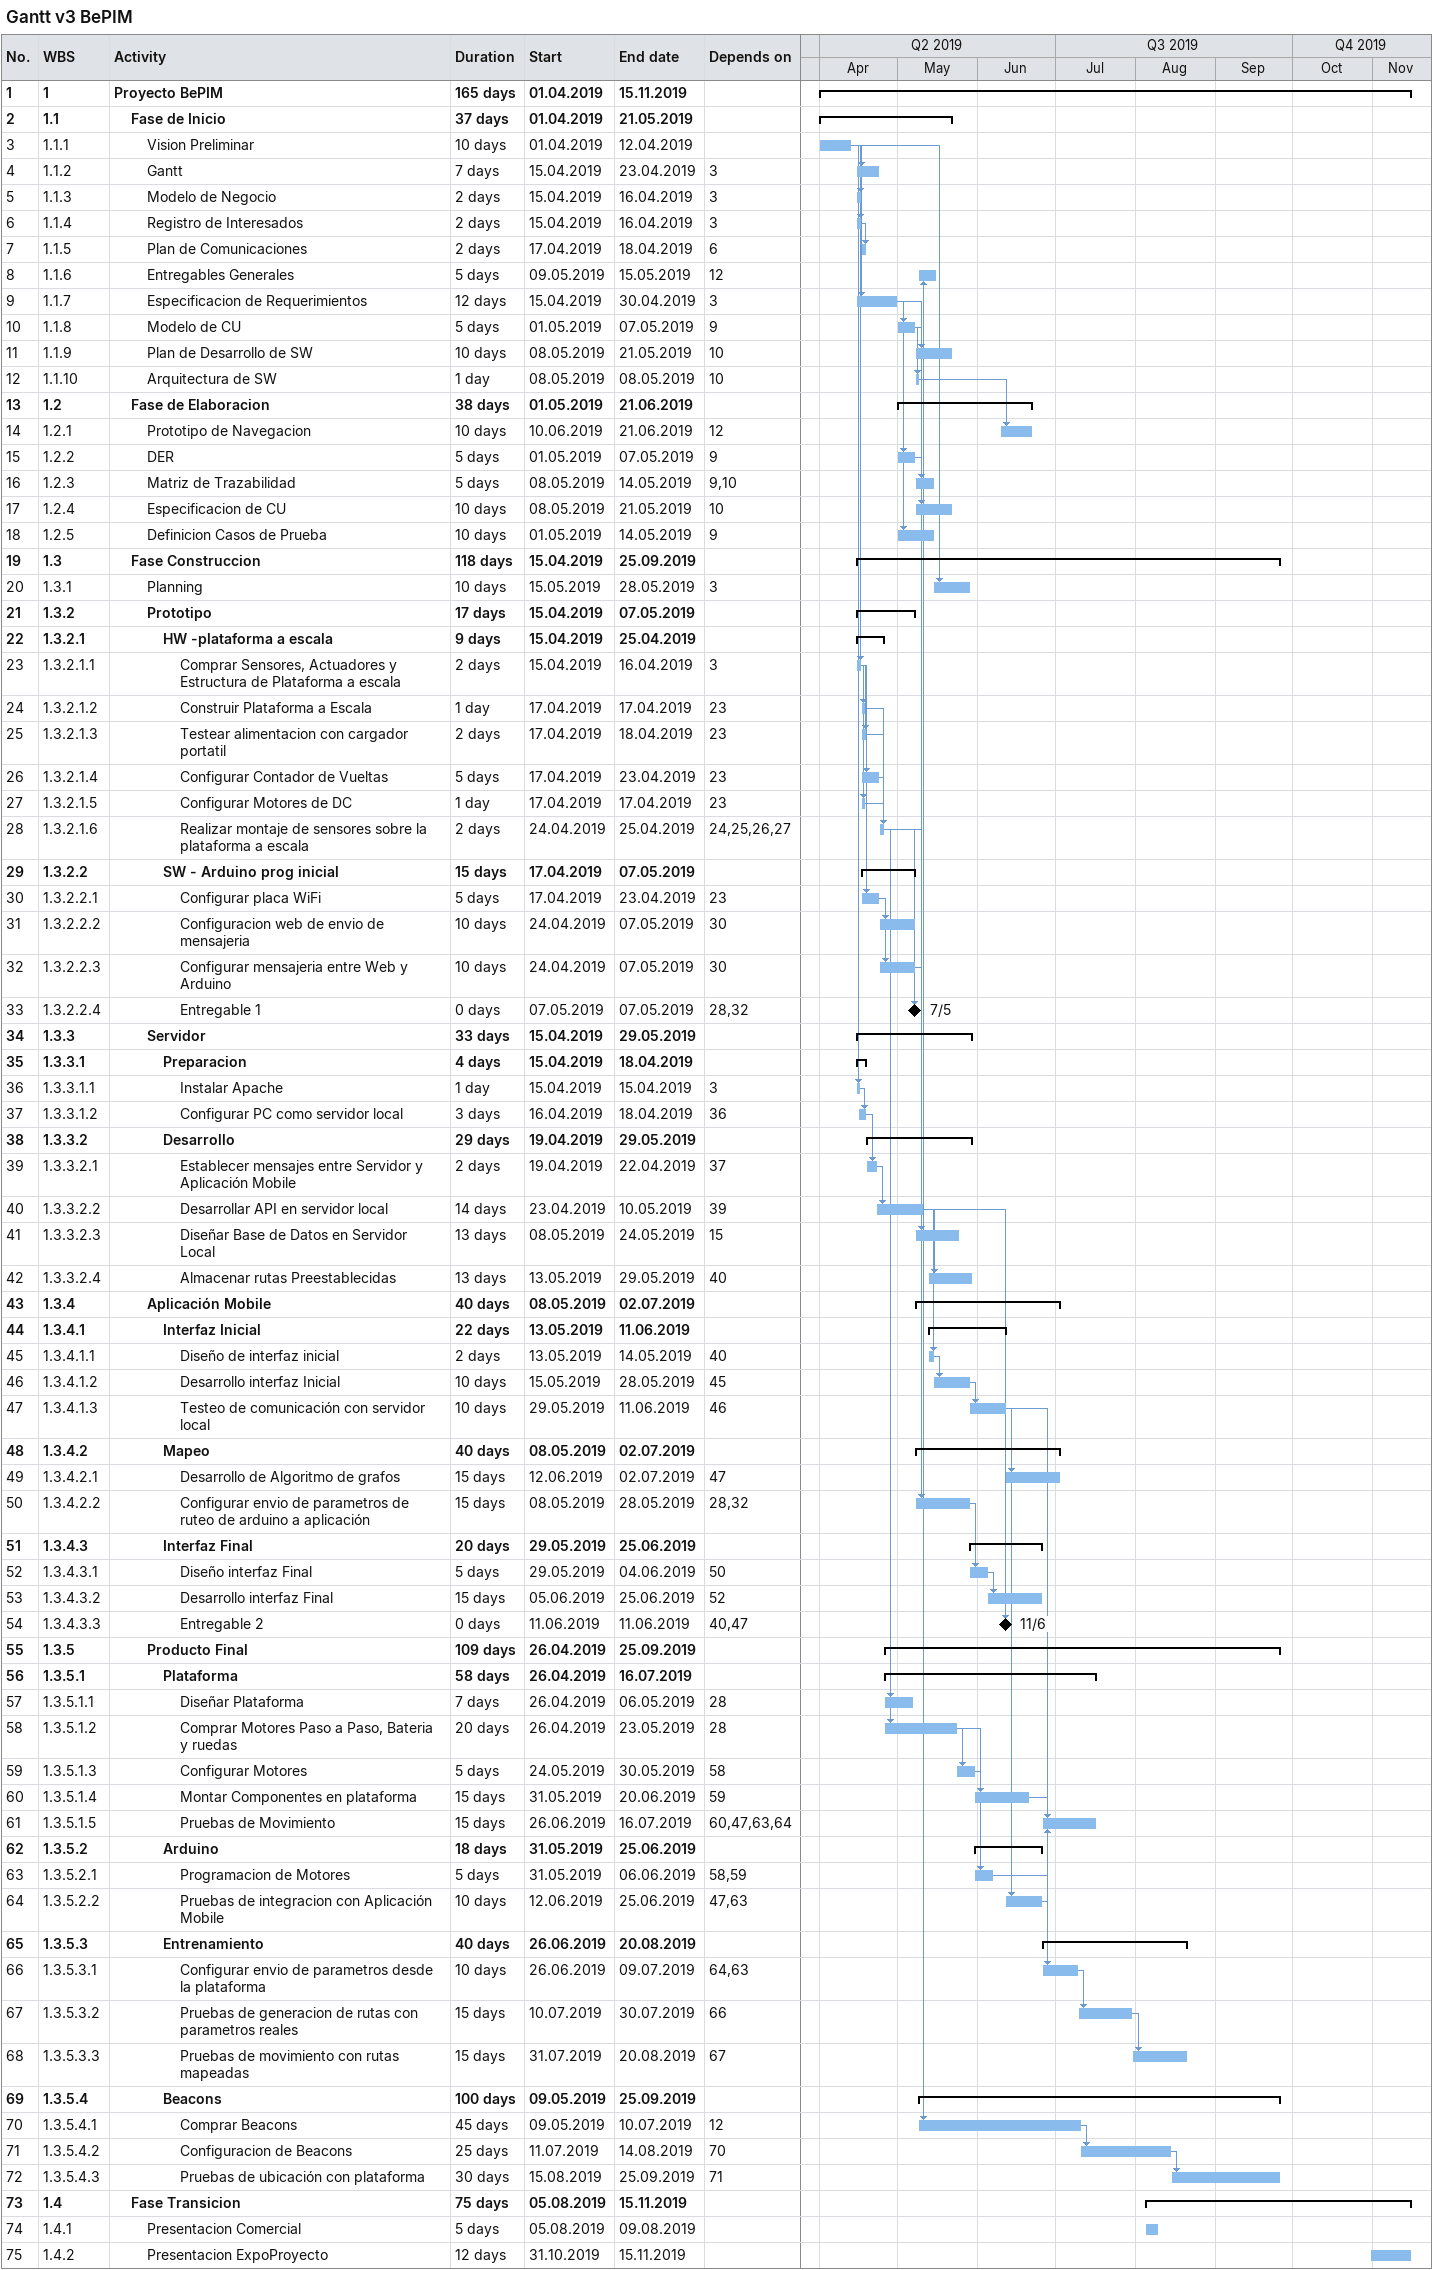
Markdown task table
Gantt v3 BePIM

| ID | WBS | Task | Duration | Start | Finish | Predecessors |
|---|---|---|---|---|---|---|
| 1 | 1 | **Proyecto BePIM** | 165d | 2019-04-01 | 2019-11-15 |  |
| 2 | 1.1 | **Fase de Inicio** | 37d | 2019-04-01 | 2019-05-21 |  |
| 3 | 1.1.1 | Vision Preliminar | 10d | 2019-04-01 | 2019-04-12 |  |
| 4 | 1.1.2 | Gantt | 7d | 2019-04-15 | 2019-04-23 | 3 |
| 5 | 1.1.3 | Modelo de Negocio | 2d | 2019-04-15 | 2019-04-16 | 3 |
| 6 | 1.1.4 | Registro de Interesados | 2d | 2019-04-15 | 2019-04-16 | 3 |
| 7 | 1.1.5 | Plan de Comunicaciones | 2d | 2019-04-17 | 2019-04-18 | 6 |
| 8 | 1.1.6 | Entregables Generales | 5d | 2019-05-09 | 2019-05-15 | 12 |
| 9 | 1.1.7 | Especificacion de Requerimientos | 12d | 2019-04-15 | 2019-04-30 | 3 |
| 10 | 1.1.8 | Modelo de CU | 5d | 2019-05-01 | 2019-05-07 | 9 |
| 11 | 1.1.9 | Plan de Desarrollo de SW | 10d | 2019-05-08 | 2019-05-21 | 10 |
| 12 | 1.1.10 | Arquitectura de SW | 1d | 2019-05-08 | 2019-05-08 | 10 |
| 13 | 1.2 | **Fase de Elaboracion** | 38d | 2019-05-01 | 2019-06-21 |  |
| 14 | 1.2.1 | Prototipo de Navegacion | 10d | 2019-06-10 | 2019-06-21 | 12 |
| 15 | 1.2.2 | DER | 5d | 2019-05-01 | 2019-05-07 | 9 |
| 16 | 1.2.3 | Matriz de Trazabilidad | 5d | 2019-05-08 | 2019-05-14 | 9, 10 |
| 17 | 1.2.4 | Especificacion de CU | 10d | 2019-05-08 | 2019-05-21 | 10 |
| 18 | 1.2.5 | Definicion Casos de Prueba | 10d | 2019-05-01 | 2019-05-14 | 9 |
| 19 | 1.3 | **Fase Construccion** | 118d | 2019-04-15 | 2019-09-25 |  |
| 20 | 1.3.1 | Planning | 10d | 2019-05-15 | 2019-05-28 | 3 |
| 21 | 1.3.2 | **Prototipo** | 17d | 2019-04-15 | 2019-05-07 |  |
| 22 | 1.3.2.1 | **HW -plataforma a escala** | 9d | 2019-04-15 | 2019-04-25 |  |
| 23 | 1.3.2.1.1 | Comprar Sensores, Actuadores y Estructura de Plataforma a escala | 2d | 2019-04-15 | 2019-04-16 | 3 |
| 24 | 1.3.2.1.2 | Construir Plataforma a Escala | 1d | 2019-04-17 | 2019-04-17 | 23 |
| 25 | 1.3.2.1.3 | Testear alimentacion con cargador portatil | 2d | 2019-04-17 | 2019-04-18 | 23 |
| 26 | 1.3.2.1.4 | Configurar Contador de Vueltas | 5d | 2019-04-17 | 2019-04-23 | 23 |
| 27 | 1.3.2.1.5 | Configurar Motores de DC | 1d | 2019-04-17 | 2019-04-17 | 23 |
| 28 | 1.3.2.1.6 | Realizar montaje de sensores sobre la plataforma a escala | 2d | 2019-04-24 | 2019-04-25 | 24, 25, 26, 27 |
| 29 | 1.3.2.2 | **SW - Arduino prog inicial** | 15d | 2019-04-17 | 2019-05-07 |  |
| 30 | 1.3.2.2.1 | Configurar placa WiFi | 5d | 2019-04-17 | 2019-04-23 | 23 |
| 31 | 1.3.2.2.2 | Configuracion web de envio de mensajeria | 10d | 2019-04-24 | 2019-05-07 | 30 |
| 32 | 1.3.2.2.3 | Configurar mensajeria entre Web y Arduino | 10d | 2019-04-24 | 2019-05-07 | 30 |
| 33 | 1.3.2.2.4 | Entregable 1 | 0d | 2019-05-07 | 2019-05-07 | 28, 32 |
| 34 | 1.3.3 | **Servidor** | 33d | 2019-04-15 | 2019-05-29 |  |
| 35 | 1.3.3.1 | **Preparacion** | 4d | 2019-04-15 | 2019-04-18 |  |
| 36 | 1.3.3.1.1 | Instalar Apache | 1d | 2019-04-15 | 2019-04-15 | 3 |
| 37 | 1.3.3.1.2 | Configurar PC como servidor local | 3d | 2019-04-16 | 2019-04-18 | 36 |
| 38 | 1.3.3.2 | **Desarrollo** | 29d | 2019-04-19 | 2019-05-29 |  |
| 39 | 1.3.3.2.1 | Establecer mensajes entre Servidor y Aplicación Mobile | 2d | 2019-04-19 | 2019-04-22 | 37 |
| 40 | 1.3.3.2.2 | Desarrollar API en servidor local | 14d | 2019-04-23 | 2019-05-10 | 39 |
| 41 | 1.3.3.2.3 | Diseñar Base de Datos en Servidor Local | 13d | 2019-05-08 | 2019-05-24 | 15 |
| 42 | 1.3.3.2.4 | Almacenar rutas Preestablecidas | 13d | 2019-05-13 | 2019-05-29 | 40 |
| 43 | 1.3.4 | **Aplicación Mobile** | 40d | 2019-05-08 | 2019-07-02 |  |
| 44 | 1.3.4.1 | **Interfaz Inicial** | 22d | 2019-05-13 | 2019-06-11 |  |
| 45 | 1.3.4.1.1 | Diseño de interfaz inicial | 2d | 2019-05-13 | 2019-05-14 | 40 |
| 46 | 1.3.4.1.2 | Desarrollo interfaz Inicial | 10d | 2019-05-15 | 2019-05-28 | 45 |
| 47 | 1.3.4.1.3 | Testeo de comunicación con servidor local | 10d | 2019-05-29 | 2019-06-11 | 46 |
| 48 | 1.3.4.2 | **Mapeo** | 40d | 2019-05-08 | 2019-07-02 |  |
| 49 | 1.3.4.2.1 | Desarrollo de Algoritmo de grafos | 15d | 2019-06-12 | 2019-07-02 | 47 |
| 50 | 1.3.4.2.2 | Configurar envio de parametros de ruteo de arduino a aplicación | 15d | 2019-05-08 | 2019-05-28 | 28, 32 |
| 51 | 1.3.4.3 | **Interfaz Final** | 20d | 2019-05-29 | 2019-06-25 |  |
| 52 | 1.3.4.3.1 | Diseño interfaz Final | 5d | 2019-05-29 | 2019-06-04 | 50 |
| 53 | 1.3.4.3.2 | Desarrollo interfaz Final | 15d | 2019-06-05 | 2019-06-25 | 52 |
| 54 | 1.3.4.3.3 | Entregable 2 | 0d | 2019-06-11 | 2019-06-11 | 40, 47 |
| 55 | 1.3.5 | **Producto Final** | 109d | 2019-04-26 | 2019-09-25 |  |
| 56 | 1.3.5.1 | **Plataforma** | 58d | 2019-04-26 | 2019-07-16 |  |
| 57 | 1.3.5.1.1 | Diseñar Plataforma | 7d | 2019-04-26 | 2019-05-06 | 28 |
| 58 | 1.3.5.1.2 | Comprar Motores Paso a Paso, Bateria y ruedas | 20d | 2019-04-26 | 2019-05-23 | 28 |
| 59 | 1.3.5.1.3 | Configurar Motores | 5d | 2019-05-24 | 2019-05-30 | 58 |
| 60 | 1.3.5.1.4 | Montar Componentes en plataforma | 15d | 2019-05-31 | 2019-06-20 | 59 |
| 61 | 1.3.5.1.5 | Pruebas de Movimiento | 15d | 2019-06-26 | 2019-07-16 | 60, 47, 63, 64 |
| 62 | 1.3.5.2 | **Arduino** | 18d | 2019-05-31 | 2019-06-25 |  |
| 63 | 1.3.5.2.1 | Programacion de Motores | 5d | 2019-05-31 | 2019-06-06 | 58, 59 |
| 64 | 1.3.5.2.2 | Pruebas de integracion con Aplicación Mobile | 10d | 2019-06-12 | 2019-06-25 | 47, 63 |
| 65 | 1.3.5.3 | **Entrenamiento** | 40d | 2019-06-26 | 2019-08-20 |  |
| 66 | 1.3.5.3.1 | Configurar envio de parametros desde la plataforma | 10d | 2019-06-26 | 2019-07-09 | 64, 63 |
| 67 | 1.3.5.3.2 | Pruebas de generacion de rutas con parametros reales | 15d | 2019-07-10 | 2019-07-30 | 66 |
| 68 | 1.3.5.3.3 | Pruebas de movimiento con rutas mapeadas | 15d | 2019-07-31 | 2019-08-20 | 67 |
| 69 | 1.3.5.4 | **Beacons** | 100d | 2019-05-09 | 2019-09-25 |  |
| 70 | 1.3.5.4.1 | Comprar Beacons | 45d | 2019-05-09 | 2019-07-10 | 12 |
| 71 | 1.3.5.4.2 | Configuracion de Beacons | 25d | 2019-07-11 | 2019-08-14 | 70 |
| 72 | 1.3.5.4.3 | Pruebas de ubicación con plataforma | 30d | 2019-08-15 | 2019-09-25 | 71 |
| 73 | 1.4 | **Fase Transicion** | 75d | 2019-08-05 | 2019-11-15 |  |
| 74 | 1.4.1 | Presentacion Comercial | 5d | 2019-08-05 | 2019-08-09 |  |
| 75 | 1.4.2 | Presentacion ExpoProyecto | 12d | 2019-10-31 | 2019-11-15 |  |
